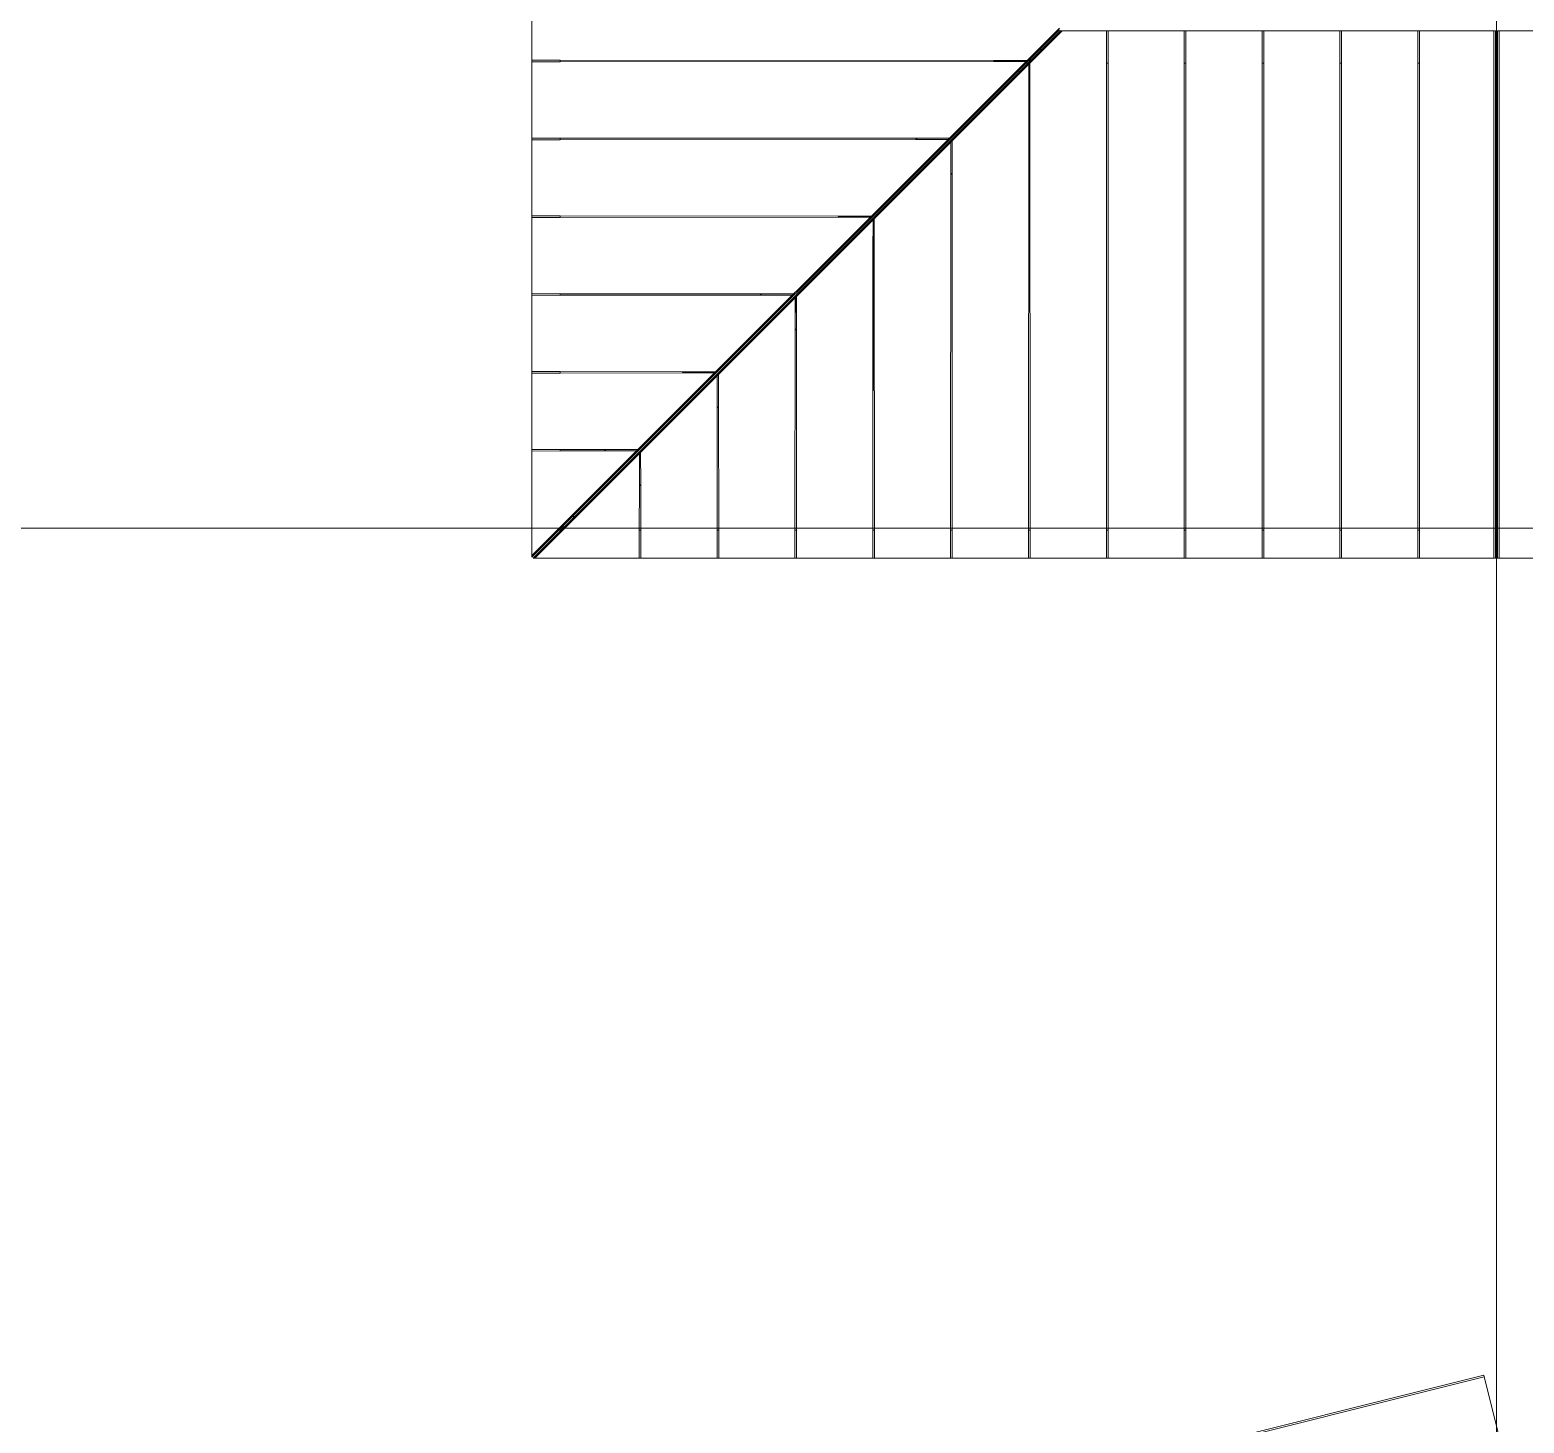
# Model space of a CAD drawing. Header units: millimetres. Extents: x 124696 to 347024, y 412631 to 564609.
# Drawn here: x 223608 to 230805, y 515040 to 521752 of the extents above; entities that cross this region are included whole.
import ezdxf

# ---------------------------------------------------------------- set-up
doc = ezdxf.new("R2010")
doc.units = ezdxf.units.MM
doc.header["$LTSCALE"] = 1500
doc.header["$MEASUREMENT"] = 0
doc.linetypes.add('二层平面图$0$轴网线_12_3_3_3 mm', pattern=[21, 12, -3, 3, -3])
doc.layers.add('0-建筑底图', color=7, linetype='Continuous')
for name, color, linetype, lineweight in [('二层平面图$0$A-COLU', 7, 'Continuous', 9), ('二层平面图$0$A-LINE', 7, 'Continuous', 9), ('二层平面图$0$A-WALL-CURT-PANEL-2', 7, 'Continuous', 9), ('二层平面图$0$A-WALL-CURT-PANEL-4', 140, 'Continuous', 9), ('二层平面图$0$A-WALL-CURT-STILE-2', 7, 'Continuous', 9), ('二层平面图$0$ANNO-DOTE-1', 10, '二层平面图$0$轴网线_12_3_3_3 mm', 15)]:
    doc.layers.add(name, color=color, linetype=linetype, lineweight=lineweight)

# ---------------------------------------------------------------- blocks, each defined once
blk = doc.blocks.new('二层平面图$0$廊子单元_转角阳角_底部悬浮_平行四边形_ - 廊子单元_转角阳角_底部悬浮_平行四边形_-12780772-104-2F')
at = {"layer": '二层平面图$0$A-WALL-CURT-PANEL-2'}
for p, q in [((4645.5, 4495), (2104.5, 4495)), ((2104.5, 4495), (2104.5, 4487)), ((2104.5, 4487), (2104.5, 2408.5)), ((4645.5, 4487), (2104.5, 4487)), ((4645.5, 4487), (4645.5, 4495)), ((4645.5, -132.5), (4645.5, 4487)), ((4632.5, -145.5), (2091.5, 2395.5)), ((4640.5, -145.5), (2099.5, 2395.5)), ((4645.5, -132.5), (2104.5, 2408.5)), ((2104.5, 2408.5), (2104.5, 2400.5)), ((2104.5, 2400.5), (4645.5, -140.5)), ((4645.5, -140.5), (4645.5, -132.5)), ((158.5, -145.5), (4632.5, -145.5)), ((4632.5, -145.5), (4640.5, -145.5))]:
    blk.add_line(p, q, dxfattribs=at)
blk = doc.blocks.new('二层平面图$0$梁 - 梁-V319-104-2F')
at = {"layer": '二层平面图$0$A-LINE'}
for p, q in [((49, 2653.1), (49, 2663.1)), ((-1.3, 2603.4), (-1.3, 2613.4)), ((83, -1787.2), (83.1, -1777.2)), ((32.7, -1836.9), (32.8, -1826.9))]:
    blk.add_line(p, q, dxfattribs=at)
blk = doc.blocks.new('二层平面图$0$梁 - 梁-V315-104-2F')
at = {"layer": '二层平面图$0$A-LINE'}
for p, q in [((-7.6, 1533.4), (-7.6, 1538.4)), ((42.4, 1538.1), (-7.6, 1538.4)), ((42.4, 1533.1), (42.4, 1538.1)), ((52.4, 1533), (52.4, 1538)), ((102.4, 1537.7), (52.4, 1538)), ((102.4, 1532.7), (102.4, 1537.7)), ((-20.4, -661.6), (-20.3, -651.6)), ((29.3, -711.9), (29.4, -701.9))]:
    blk.add_line(p, q, dxfattribs=at)
blk = doc.blocks.new('二层平面图$0$梁 - 梁-V194-104-2F')
at = {"layer": '二层平面图$0$A-LINE'}
for p, q in [((-1, 2658.4), (-1, 2663.4)), ((49, 2663.1), (-1, 2663.4)), ((49, 2658.1), (49, 2663.1)), ((59, 2658), (59, 2663)), ((109, 2662.7), (59, 2663)), ((109, 2657.7), (109, 2662.7)), ((-27, -1786.6), (-26.9, -1776.6)), ((22.7, -1836.9), (22.8, -1826.9))]:
    blk.add_line(p, q, dxfattribs=at)
blk = doc.blocks.new('二层平面图$0$顶板轮廓组 - 顶板轮廓组-7918271-104-2F')
at = {"layer": '二层平面图$0$A-WALL-CURT-PANEL-2'}
for p, q in [((-7790.2, -186.7), (-7782.2, -186.7)), ((-7782.2, -186.7), (-5703.7, -186.7)), ((-5703.7, -186.7), (-5695.7, -186.7))]:
    blk.add_line(p, q, dxfattribs=at)
blk = doc.blocks.new('二层平面图$0$顶板轮廓组 - 顶板轮廓组-V191-104-2F')
at = {"layer": '二层平面图$0$A-WALL-CURT-PANEL-2'}
for p, q in [((-9060.7, 1482.7), (-9052.7, 1482.7)), ((-9052.7, 1482.7), (-4433.2, 1482.7)), ((-4433.2, 1482.7), (-4425.2, 1482.7))]:
    blk.add_line(p, q, dxfattribs=at)
blk = doc.blocks.new('二层平面图$0$钢板肋 - 钢板肋-7918278-104-2F')
at = {"layer": '二层平面图$0$A-WALL-CURT-PANEL-2'}
for p, q in [((391.8, -814), (395.6, -807)), ((391.8, -814), (510.8, -879.4)), ((514.7, -872.3), (395.6, -807)), ((510.8, -879.4), (514.7, -872.3)), ((510.8, -879.4), (2482.9, -1962.6)), ((2486.8, -1955.5), (514.7, -872.3)), ((2486.8, -1955.5), (2482.9, -1962.6)), ((2482.9, -1962.6), (2619, -2037.3)), ((2622.8, -2030.3), (2486.8, -1955.5)), ((2619, -2037.3), (2622.8, -2030.3))]:
    blk.add_line(p, q, dxfattribs=at)
blk = doc.blocks.new('二层平面图$0$钢板肋 - 钢板肋-7918285-104-2F')
at = {"layer": '二层平面图$0$A-WALL-CURT-PANEL-2'}
for p, q in [((514.4, -915.7), (518.2, -908.7)), ((514.4, -915.7), (633.3, -981.2)), ((637.1, -974.4), (518.2, -908.7)), ((633.3, -981.2), (637.1, -974.4)), ((633.3, -981.2), (2462.4, -1989.7)), ((2470, -1987.4), (637.1, -974.4)), ((2470, -1987.4), (2462.4, -1989.7)), ((2462.4, -1989.7), (2598.3, -2064.7)), ((2605.9, -2062.5), (2470, -1987.4))]:
    blk.add_line(p, q, dxfattribs=at)
blk = doc.blocks.new('二层平面图$0$钢板肋 - 钢板肋-7918288-104-2F')
at = {"layer": '二层平面图$0$A-WALL-CURT-PANEL-2'}
for p, q in [((633.8, -1033.1), (637.7, -1026.1)), ((633.8, -1033.1), (752.5, -1099)), ((756.3, -1092.2), (637.7, -1026.1)), ((752.5, -1099), (756.3, -1092.2)), ((752.5, -1099), (2250.6, -1931.2)), ((2258.3, -1928.8), (756.3, -1092.2)), ((2258.3, -1928.8), (2250.6, -1931.2)), ((2250.6, -1931.2), (2386.3, -2006.5)), ((2393.9, -2004.4), (2258.3, -1928.8))]:
    blk.add_line(p, q, dxfattribs=at)
blk = doc.blocks.new('二层平面图$0$钢板肋 - 钢板肋-7918293-104-2F')
at = {"layer": '二层平面图$0$A-WALL-CURT-PANEL-2'}
for p, q in [((728.5, -1162.1), (732.4, -1155.1)), ((728.5, -1162.1), (846.9, -1228.6)), ((850.7, -1221.8), (732.4, -1155.1)), ((846.9, -1228.6), (850.7, -1221.8)), ((2021.7, -1882), (850.7, -1221.8)), ((846.9, -1228.6), (2014, -1884.3)), ((2021.7, -1882), (2014, -1884.3)), ((2014, -1884.3), (2149.3, -1960.4)), ((2156.9, -1958.2), (2021.7, -1882))]:
    blk.add_line(p, q, dxfattribs=at)
blk = doc.blocks.new('二层平面图$0$钢板肋 - 钢板肋-7918298-104-2F')
at = {"layer": '二层平面图$0$A-WALL-CURT-PANEL-2'}
for p, q in [((773, -1309.6), (777, -1302.6)), ((773, -1309.6), (890.8, -1377.1)), ((894.7, -1370.4), (777, -1302.6)), ((890.8, -1377.1), (894.7, -1370.4)), ((890.8, -1377.1), (1726.9, -1856.3)), ((1734.7, -1854), (894.7, -1370.4)), ((1734.7, -1854), (1726.9, -1856.3)), ((1726.9, -1856.3), (1861.6, -1933.5)), ((1869.2, -1931.4), (1734.7, -1854))]:
    blk.add_line(p, q, dxfattribs=at)
blk = doc.blocks.new('二层平面图$0$钢板肋 - 钢板肋-7918303-104-2F')
at = {"layer": '二层平面图$0$A-WALL-CURT-PANEL-2'}
for p, q in [((694, -1482.3), (698.1, -1475.4)), ((694, -1482.3), (810.6, -1552)), ((814.5, -1545.4), (698.1, -1475.4)), ((810.6, -1552), (814.5, -1545.4)), ((810.6, -1552), (1315.9, -1854)), ((1323.7, -1851.7), (814.5, -1545.4)), ((1323.7, -1851.7), (1315.9, -1854)), ((1315.9, -1854), (1449.1, -1933.7)), ((1456.7, -1931.8), (1323.7, -1851.7))]:
    blk.add_line(p, q, dxfattribs=at)
blk = doc.blocks.new('二层平面图$0$钢板肋 - 钢板肋-7918308-104-2F')
at = {"layer": '二层平面图$0$A-WALL-CURT-PANEL-2'}
for p, q in [((229.9, -1605.8), (234.4, -1599.2)), ((229.9, -1605.8), (342, -1682.5)), ((346.2, -1676.5), (234.4, -1599.2)), ((342, -1682.5), (346.2, -1676.5)), ((342, -1682.5), (518.4, -1803.2)), ((526.5, -1801.1), (346.2, -1676.5)), ((526.5, -1801.1), (518.4, -1803.2)), ((518.4, -1803.2), (646.5, -1890.8)), ((654.2, -1889.4), (526.5, -1801.1))]:
    blk.add_line(p, q, dxfattribs=at)
blk = doc.blocks.new('二层平面图$0$钢板肋 - 钢板肋-7918323-104-2F')
at = {"layer": '二层平面图$0$A-WALL-CURT-PANEL-2'}
for p, q in [((-171.8, 1839.8), (-204.3, 1688)), ((-197.5, 1692.3), (-165.2, 1844.1)), ((-204.3, 1688), (-641.1, -354.5)), ((-633.4, -356.1), (-197.5, 1692.3)), ((-204.3, 1688), (-197.5, 1692.3)), ((-641.1, -354.5), (-669.5, -487.3)), ((-661.6, -489), (-633.4, -356.1)), ((-633.4, -356.1), (-641.1, -354.5)), ((-661.6, -489), (-669.5, -487.3))]:
    blk.add_line(p, q, dxfattribs=at)
blk = doc.blocks.new('二层平面图$0$钢板肋 - 钢板肋-7918326-104-2F')
at = {"layer": '二层平面图$0$A-WALL-CURT-PANEL-2'}
for p, q in [((-202.6, 1648.9), (-240.1, 1498.3)), ((-233.2, 1502.3), (-195.9, 1653)), ((-240.1, 1498.3), (-653.5, -164.8)), ((-645.9, -166.7), (-233.2, 1502.3)), ((-240.1, 1498.3), (-233.2, 1502.3)), ((-653.5, -164.8), (-686.3, -296.6)), ((-678.5, -298.5), (-645.9, -166.7)), ((-645.9, -166.7), (-653.5, -164.8)), ((-678.5, -298.5), (-686.3, -296.6))]:
    blk.add_line(p, q, dxfattribs=at)
blk = doc.blocks.new('二层平面图$0$钢板肋 - 钢板肋-7918331-104-2F')
at = {"layer": '二层平面图$0$A-WALL-CURT-PANEL-2'}
for p, q in [((-308.3, 1267.9), (-365.1, 1123.4)), ((-357.6, 1126.4), (-301.1, 1271)), ((-365.1, 1123.4), (-717.3, 226.4)), ((-710.1, 223.5), (-357.6, 1126.4)), ((-365.1, 1123.4), (-357.6, 1126.4)), ((-717.3, 226.4), (-766.9, 99.9)), ((-759.5, 97), (-710.1, 223.5)), ((-710.1, 223.5), (-717.3, 226.4)), ((-759.5, 97), (-766.9, 99.9))]:
    blk.add_line(p, q, dxfattribs=at)
blk = doc.blocks.new('二层平面图$0$钢板肋 - 钢板肋-7918336-104-2F')
at = {"layer": '二层平面图$0$A-WALL-CURT-PANEL-2'}
for p, q in [((-668.2, 991.2), (-789.9, 894.8)), ((-781.6, 893.4), (-660.4, 990.4)), ((-789.9, 894.8), (-957.3, 762.1)), ((-952.7, 756.3), (-781.6, 893.4)), ((-789.9, 894.8), (-781.6, 893.4)), ((-957.3, 762.1), (-1063.7, 677.7)), ((-1058.8, 671.4), (-952.7, 756.3)), ((-952.7, 756.3), (-957.3, 762.1)), ((-1058.8, 671.4), (-1063.7, 677.7))]:
    blk.add_line(p, q, dxfattribs=at)
blk = doc.blocks.new('二层平面图$0$钢板肋 - 钢板肋-7918341-104-2F')
at = {"layer": '二层平面图$0$A-WALL-CURT-PANEL-2'}
for p, q in [((-244.6, 1457.7), (-289.4, 1309.1)), ((-282.3, 1312.8), (-237.7, 1461.5)), ((-289.4, 1309.1), (-676, 27.5)), ((-668.6, 25.2), (-282.3, 1312.8)), ((-289.4, 1309.1), (-282.3, 1312.8)), ((-676, 27.5), (-715.3, -102.5)), ((-707.6, -104.9), (-668.6, 25.2)), ((-668.6, 25.2), (-676, 27.5)), ((-707.6, -104.9), (-715.3, -102.5))]:
    blk.add_line(p, q, dxfattribs=at)
blk = doc.blocks.new('二层平面图$0$钢板肋 - 钢板肋-7918346-104-2F')
at = {"layer": '二层平面图$0$A-WALL-CURT-PANEL-2'}
for p, q in [((-422.1, 1089), (-500.5, 955)), ((-492.5, 956.8), (-414.5, 1091)), ((-500.5, 955), (-797.7, 446.9)), ((-791.1, 443), (-492.5, 956.8)), ((-500.5, 955), (-492.5, 956.8)), ((-797.7, 446.9), (-866.3, 329.6)), ((-859.4, 325.6), (-791.1, 443)), ((-791.1, 443), (-797.7, 446.9)), ((-859.4, 325.6), (-866.3, 329.6))]:
    blk.add_line(p, q, dxfattribs=at)
blk = doc.blocks.new('二层平面图$0$廊子立柱角钢 - 廊子立柱角钢-10477935-104-2F')
at = {"layer": '二层平面图$0$A-LINE'}
for p, q in [((78740, 35990), (78735, 35990)), ((78740, 35995), (78745, 35995)), ((78740, 35985), (78740, 35990)), ((78745, 35995), (78745, 35990))]:
    blk.add_line(p, q, dxfattribs=at)
blk = doc.blocks.new('二层平面图$0$钢板肋轮廓族 - 钢板肋轮廓族-7918275-104-2F')
at = {"layer": '二层平面图$0$A-WALL-CURT-PANEL-2'}
for p, q in [((-1735.2, -5337.8), (-1703.9, -5489.8)), ((-1249.5, -7693.4), (-1703.9, -5489.8)), ((-1222.1, -7826.4), (-1249.5, -7693.4))]:
    blk.add_line(p, q, dxfattribs=at)
blk = doc.blocks.new('二层平面图$0$钢板肋轮廓族 - 钢板肋轮廓族-7678541-104-2F')
at = {"layer": '二层平面图$0$A-WALL-CURT-PANEL-2'}
for p, q in [((-1719.6, -5414.1), (-1688.3, -5566.1)), ((-1265.4, -7617.2), (-1688.3, -5566.1)), ((-1238, -7750.2), (-1265.4, -7617.2))]:
    blk.add_line(p, q, dxfattribs=at)
blk = doc.blocks.new('二层平面图$0$钢板肋轮廓族 - 钢板肋轮廓族-7678542-104-2F')
at = {"layer": '二层平面图$0$A-WALL-CURT-PANEL-2'}
for p, q in [((-1718.8, -5416.7), (-1687.4, -5568.7)), ((-1265.6, -7614.4), (-1687.4, -5568.7)), ((-1238.2, -7747.4), (-1265.6, -7614.4))]:
    blk.add_line(p, q, dxfattribs=at)
blk = doc.blocks.new('二层平面图$0$钢板肋轮廓族 - 钢板肋轮廓族-7918291-104-2F')
at = {"layer": '二层平面图$0$A-WALL-CURT-PANEL-2'}
for p, q in [((-1681.8, -5597.7), (-1650.4, -5749.7)), ((-1303.3, -7433.6), (-1650.4, -5749.7)), ((-1275.9, -7566.6), (-1303.3, -7433.6))]:
    blk.add_line(p, q, dxfattribs=at)
blk = doc.blocks.new('二层平面图$0$钢板肋轮廓族 - 钢板肋轮廓族-7918292-104-2F')
at = {"layer": '二层平面图$0$A-WALL-CURT-PANEL-2'}
for p, q in [((-1680.9, -5600.3), (-1649.6, -5752.4)), ((-1303.4, -7430.7), (-1649.6, -5752.4)), ((-1276, -7563.8), (-1303.4, -7430.7))]:
    blk.add_line(p, q, dxfattribs=at)
blk = doc.blocks.new('二层平面图$0$钢板肋轮廓族 - 钢板肋轮廓族-7918296-104-2F')
at = {"layer": '二层平面图$0$A-WALL-CURT-PANEL-2'}
for p, q in [((-1643.9, -5781.4), (-1612.6, -5933.4)), ((-1341.2, -7250), (-1612.6, -5933.4)), ((-1313.8, -7383), (-1341.2, -7250))]:
    blk.add_line(p, q, dxfattribs=at)
blk = doc.blocks.new('二层平面图$0$钢板肋轮廓族 - 钢板肋轮廓族-7918297-104-2F')
at = {"layer": '二层平面图$0$A-WALL-CURT-PANEL-2'}
for p, q in [((-1643, -5784), (-1611.6, -5936)), ((-1341.3, -7247.1), (-1611.6, -5936)), ((-1313.8, -7380.1), (-1341.3, -7247.1))]:
    blk.add_line(p, q, dxfattribs=at)
blk = doc.blocks.new('二层平面图$0$钢板肋轮廓族 - 钢板肋轮廓族-7918301-104-2F')
at = {"layer": '二层平面图$0$A-WALL-CURT-PANEL-2'}
for p, q in [((-1606.1, -5965), (-1574.8, -6117)), ((-1379.1, -7066.3), (-1574.8, -6117)), ((-1351.7, -7199.4), (-1379.1, -7066.3))]:
    blk.add_line(p, q, dxfattribs=at)
blk = doc.blocks.new('二层平面图$0$钢板肋轮廓族 - 钢板肋轮廓族-7918302-104-2F')
at = {"layer": '二层平面图$0$A-WALL-CURT-PANEL-2'}
for p, q in [((-1605.1, -5967.6), (-1573.7, -6119.6)), ((-1379.1, -7063.4), (-1573.7, -6119.6)), ((-1351.6, -7196.5), (-1379.1, -7063.4))]:
    blk.add_line(p, q, dxfattribs=at)
blk = doc.blocks.new('二层平面图$0$钢板肋轮廓族 - 钢板肋轮廓族-7918306-104-2F')
at = {"layer": '二层平面图$0$A-WALL-CURT-PANEL-2'}
for p, q in [((-1568.4, -6148.7), (-1537.1, -6300.7)), ((-1417.1, -6882.7), (-1537.1, -6300.7)), ((-1389.7, -7015.8), (-1417.1, -6882.7))]:
    blk.add_line(p, q, dxfattribs=at)
blk = doc.blocks.new('二层平面图$0$钢板肋轮廓族 - 钢板肋轮廓族-7918307-104-2F')
at = {"layer": '二层平面图$0$A-WALL-CURT-PANEL-2'}
for p, q in [((-1567.1, -6151.2), (-1535.7, -6303.2)), ((-1416.8, -6879.8), (-1535.7, -6303.2)), ((-1389.4, -7012.8), (-1416.8, -6879.8))]:
    blk.add_line(p, q, dxfattribs=at)
blk = doc.blocks.new('二层平面图$0$钢板肋轮廓族 - 钢板肋轮廓族-7918311-104-2F')
at = {"layer": '二层平面图$0$A-WALL-CURT-PANEL-2'}
for p, q in [((-1530.8, -6332.4), (-1499.5, -6484.4)), ((-1455.2, -6699.2), (-1499.5, -6484.4)), ((-1427.8, -6832.2), (-1455.2, -6699.2))]:
    blk.add_line(p, q, dxfattribs=at)
blk = doc.blocks.new('二层平面图$0$钢板肋轮廓族 - 钢板肋轮廓族-7918312-104-2F')
at = {"layer": '二层平面图$0$A-WALL-CURT-PANEL-2'}
for p, q in [((-1528.9, -6334.7), (-1497.6, -6486.7)), ((-1454.4, -6696), (-1497.6, -6486.7)), ((-1426.9, -6829.1), (-1454.4, -6696))]:
    blk.add_line(p, q, dxfattribs=at)
blk = doc.blocks.new('二层平面图$0$钢板肋轮廓族 - 钢板肋轮廓族-7716302-104-2F')
at = {"layer": '二层平面图$0$A-WALL-CURT-PANEL-2'}
for p, q in [((1719.6, -5414.1), (1688.3, -5566.1)), ((1265.4, -7617.2), (1688.3, -5566.1)), ((1238, -7750.2), (1265.4, -7617.2))]:
    blk.add_line(p, q, dxfattribs=at)
blk = doc.blocks.new('二层平面图$0$钢板肋轮廓族 - 钢板肋轮廓族-7716303-104-2F')
at = {"layer": '二层平面图$0$A-WALL-CURT-PANEL-2'}
for p, q in [((1718.8, -5416.7), (1687.4, -5568.7)), ((1265.6, -7614.4), (1687.4, -5568.7)), ((1238.2, -7747.4), (1265.6, -7614.4))]:
    blk.add_line(p, q, dxfattribs=at)
blk = doc.blocks.new('二层平面图$0$钢板肋轮廓族 - 钢板肋轮廓族-7918329-104-2F')
at = {"layer": '二层平面图$0$A-WALL-CURT-PANEL-2'}
for p, q in [((1681.8, -5597.7), (1650.4, -5749.7)), ((1303.3, -7433.6), (1650.4, -5749.7)), ((1275.9, -7566.6), (1303.3, -7433.6))]:
    blk.add_line(p, q, dxfattribs=at)
blk = doc.blocks.new('二层平面图$0$钢板肋轮廓族 - 钢板肋轮廓族-7918330-104-2F')
at = {"layer": '二层平面图$0$A-WALL-CURT-PANEL-2'}
for p, q in [((1680.9, -5600.3), (1649.6, -5752.4)), ((1303.4, -7430.7), (1649.6, -5752.4)), ((1276, -7563.8), (1303.4, -7430.7))]:
    blk.add_line(p, q, dxfattribs=at)
blk = doc.blocks.new('二层平面图$0$钢板肋轮廓族 - 钢板肋轮廓族-7918334-104-2F')
at = {"layer": '二层平面图$0$A-WALL-CURT-PANEL-2'}
for p, q in [((1606.1, -5965), (1574.8, -6117)), ((1379.1, -7066.3), (1574.8, -6117)), ((1351.7, -7199.4), (1379.1, -7066.3))]:
    blk.add_line(p, q, dxfattribs=at)
blk = doc.blocks.new('二层平面图$0$钢板肋轮廓族 - 钢板肋轮廓族-7918335-104-2F')
at = {"layer": '二层平面图$0$A-WALL-CURT-PANEL-2'}
for p, q in [((1605.1, -5967.6), (1573.7, -6119.6)), ((1379.1, -7063.4), (1573.7, -6119.6)), ((1351.6, -7196.5), (1379.1, -7063.4))]:
    blk.add_line(p, q, dxfattribs=at)
blk = doc.blocks.new('二层平面图$0$钢板肋轮廓族 - 钢板肋轮廓族-7918339-104-2F')
at = {"layer": '二层平面图$0$A-WALL-CURT-PANEL-2'}
for p, q in [((1530.8, -6332.4), (1499.5, -6484.4)), ((1455.2, -6699.2), (1499.5, -6484.4)), ((1427.8, -6832.2), (1455.2, -6699.2))]:
    blk.add_line(p, q, dxfattribs=at)
blk = doc.blocks.new('二层平面图$0$钢板肋轮廓族 - 钢板肋轮廓族-7918340-104-2F')
at = {"layer": '二层平面图$0$A-WALL-CURT-PANEL-2'}
for p, q in [((1528.9, -6334.7), (1497.6, -6486.7)), ((1454.4, -6696), (1497.6, -6486.7)), ((1426.9, -6829.1), (1454.4, -6696))]:
    blk.add_line(p, q, dxfattribs=at)
blk = doc.blocks.new('二层平面图$0$钢板肋轮廓族 - 钢板肋轮廓族-7918344-104-2F')
at = {"layer": '二层平面图$0$A-WALL-CURT-PANEL-2'}
for p, q in [((1643.9, -5781.4), (1612.6, -5933.4)), ((1341.2, -7250), (1612.6, -5933.4)), ((1313.8, -7383), (1341.2, -7250))]:
    blk.add_line(p, q, dxfattribs=at)
blk = doc.blocks.new('二层平面图$0$钢板肋轮廓族 - 钢板肋轮廓族-7918345-104-2F')
at = {"layer": '二层平面图$0$A-WALL-CURT-PANEL-2'}
for p, q in [((1643, -5784), (1611.6, -5936)), ((1341.3, -7247.1), (1611.6, -5936)), ((1313.8, -7380.1), (1341.3, -7247.1))]:
    blk.add_line(p, q, dxfattribs=at)
blk = doc.blocks.new('二层平面图$0$钢板肋轮廓族 - 钢板肋轮廓族-7918349-104-2F')
at = {"layer": '二层平面图$0$A-WALL-CURT-PANEL-2'}
for p, q in [((1568.4, -6148.7), (1537.1, -6300.7)), ((1417.1, -6882.7), (1537.1, -6300.7)), ((1389.7, -7015.8), (1417.1, -6882.7))]:
    blk.add_line(p, q, dxfattribs=at)
blk = doc.blocks.new('二层平面图$0$钢板肋轮廓族 - 钢板肋轮廓族-7918350-104-2F')
at = {"layer": '二层平面图$0$A-WALL-CURT-PANEL-2'}
for p, q in [((1567.1, -6151.2), (1535.7, -6303.2)), ((1416.8, -6879.8), (1535.7, -6303.2)), ((1389.4, -7012.8), (1416.8, -6879.8))]:
    blk.add_line(p, q, dxfattribs=at)
blk = doc.blocks.new('二层平面图$0$顶板轮廓组 - 顶板轮廓组-7958894-104-2F')
at = {"layer": '二层平面图$0$A-WALL-CURT-PANEL-2'}
for p, q in [((-8987.9, -1528.4), (-8979.9, -1528.4)), ((-8979.9, -1528.4), (-4505.9, -1528.4)), ((-4505.9, -1528.4), (-4497.9, -1528.4))]:
    blk.add_line(p, q, dxfattribs=at)
blk = doc.blocks.new('二层平面图$0$廊子单元亭子_戏亭_ - 廊子单元亭子_戏亭_-11163613-104-2F')
at = {"layer": '二层平面图$0$A-WALL-CURT-PANEL-2'}
for p, q in [((5088.3, 7125), (3367.7, 7125)), ((5088.3, 7117), (5088.3, 7125)), ((5088.3, 7117), (3367.7, 7117)), ((5088.3, 4518), (5088.3, 7117))]:
    blk.add_line(p, q, dxfattribs=at)
blk = doc.blocks.new('二层平面图$0$顶板轮廓组 - 顶板轮廓组-8132509-104-2F')
at = {"layer": '二层平面图$0$A-WALL-CURT-PANEL-2'}
for p, q in [((-8050.4, 1498.7), (-8042.4, 1498.7)), ((-8042.4, 1498.7), (-5443.4, 1498.7)), ((-5443.4, 1498.7), (-5435.4, 1498.7))]:
    blk.add_line(p, q, dxfattribs=at)
blk = doc.blocks.new('二层平面图$0$矩形竖梃 - 8 x 50 mm 蜂窝铝板幕墙开缝-8597623-104-2F')
at = {"layer": '二层平面图$0$A-WALL-CURT-STILE-2'}
for p, q in [((83250, 65250), (83255, 65250)), ((83205, 65200), (83200, 65200))]:
    blk.add_line(p, q, dxfattribs=at)
blk = doc.blocks.new('二层平面图$0$矩形竖梃 - 8 x 50 mm 蜂窝铝板幕墙开缝-V375-104-2F')
at = {"layer": '二层平面图$0$A-WALL-CURT-STILE-2'}
blk.add_line((85500, 65250), (85505, 65250), dxfattribs=at)
blk = doc.blocks.new('二层平面图$0$矩形竖梃 - 8 x 50 mm 蜂窝铝板幕墙开缝-V376-104-2F')
at = {"layer": '二层平面图$0$A-WALL-CURT-STILE-2'}
blk.add_line((85495, 65250), (85500, 65250), dxfattribs=at)
blk = doc.blocks.new('二层平面图$0$矩形竖梃 - 8 x 50 mm 蜂窝铝板幕墙开缝-8344851-104-2F')
at = {"layer": '二层平面图$0$A-WALL-CURT-STILE-2'}
for p, q in [((83200, 65200), (83200, 65205)), ((83250, 65255), (83250, 65250))]:
    blk.add_line(p, q, dxfattribs=at)
blk = doc.blocks.new('二层平面图$0$廊子单元_转角阴角_ - 廊子单元_转角阴角_-V641-104-2F')
at = {"layer": '二层平面图$0$A-WALL-CURT-PANEL-2'}
for p, q in [((2104.5, 4500), (2104.5, 4495)), ((2104.5, 4495), (4645.5, 4495)), ((2104.5, 4495), (2104.5, 4487)), ((2104.5, 4487), (4645.5, 4487)), ((2104.5, 4487), (2104.5, 2408.5)), ((4645.5, 4487), (4645.5, 4495)), ((4645.5, -132.5), (4645.5, 4487)), ((5, 2395.5), (0, 2395.5)), ((13, 2395.5), (5, 2395.5)), ((5, 2395.5), (5, -145.5)), ((2091.5, 2395.5), (13, 2395.5)), ((13, 2395.5), (13, -145.5)), ((2099.5, 2395.5), (2091.5, 2395.5)), ((2091.5, 2395.5), (4632.5, -145.5)), ((2098, 2402), (4639, -139)), ((2109.5, 2395.5), (2099.5, 2395.5)), ((4640.5, -145.5), (2099.5, 2395.5)), ((2104.5, 2408.5), (4645.5, -132.5)), ((2104.5, 2408.5), (2104.5, 2400.5)), ((2104.5, 2400.5), (2104.5, 2390.5)), ((4645.5, -140.5), (2104.5, 2400.5)), ((4645.5, -140.5), (4645.5, -132.5)), ((5, -145.5), (13, -145.5)), ((13, -145.5), (4632.5, -145.5)), ((4632.5, -145.5), (4640.5, -145.5))]:
    blk.add_line(p, q, dxfattribs=at)
blk = doc.blocks.new('二层平面图$0$顶板轮廓组 - 顶板轮廓组-7729081-104-2F')
at = {"layer": '二层平面图$0$A-WALL-CURT-PANEL-2'}
for p, q in [((-7790.2, 186.7), (-7782.2, 186.7)), ((-7782.2, 186.7), (-5703.7, 186.7)), ((-5703.7, 186.7), (-5695.7, 186.7))]:
    blk.add_line(p, q, dxfattribs=at)
blk = doc.blocks.new('二层平面图$0$顶板轮廓组 - 顶板轮廓组-V227-104-2F')
at = {"layer": '二层平面图$0$A-WALL-CURT-PANEL-2'}
for p, q in [((-9060.7, -954.8), (-9052.7, -954.8)), ((-9052.7, -954.8), (-4433.2, -954.8)), ((-4433.2, -954.8), (-4425.2, -954.8))]:
    blk.add_line(p, q, dxfattribs=at)
blk = doc.blocks.new('二层平面图$0$钢板肋轮廓族 - 钢板肋轮廓族-V195-104-2F')
at = {"layer": '二层平面图$0$A-WALL-CURT-PANEL-2'}
for p, q in [((-1735.2, -5337.8), (-1703.9, -5489.8)), ((-1249.5, -7693.4), (-1703.9, -5489.8)), ((-1222.1, -7826.4), (-1249.5, -7693.4))]:
    blk.add_line(p, q, dxfattribs=at)
blk = doc.blocks.new('二层平面图')
at = {"layer": '二层平面图$0$A-LINE', "color": 8}
for p, q in [((85505, 65305), (85500, 65305)), ((85500, 65305), (85500, 65255)), ((85505, 65255), (85500, 65255)), ((85505, 65245), (85500, 65245)), ((85500, 65245), (85500, 65195)), ((85505, 65195), (85500, 65195)), ((85500, 63055), (85505, 63055)), ((85500, 63055), (85500, 63005)), ((80990, 62990), (80985, 62990)), ((80990, 62995), (80995, 62995)), ((80990, 62985), (80990, 62990)), ((80995, 62995), (80995, 62990)), ((85500, 63005), (85505, 63005)), ((85500, 62995), (85505, 62995)), ((85500, 62995), (85500, 62945)), ((85500, 62945), (85505, 62945))]:
    blk.add_line(p, q, dxfattribs=at)
at = {"layer": '二层平面图$0$ANNO-DOTE-1', "color": 8}
for p, q in [((85500, -6710.3), (85500, 106757.2)), ((-18896.2, 63000), (161528.2, 63000))]:
    blk.add_line(p, q, dxfattribs=at)
at = {"layer": '二层平面图$0$A-COLU', "color": 8}
for name, p, rotation in [('二层平面图$0$梁 - 梁-V319-104-2F', (83211.5, 67086.7), 0.3346980910615615), ('二层平面图$0$梁 - 梁-V319-104-2F', (81038.5, 65663.3), 180.3346980910615), ('二层平面图$0$梁 - 梁-V315-104-2F', (83961.7, 65288.5), 270.3346980910617), ('二层平面图$0$梁 - 梁-V194-104-2F', (82836.7, 63038.5), 270.3346980910625)]:
    blk.add_blockref(name, p, dxfattribs=dict(at, rotation=rotation))
blk.add_blockref('二层平面图$0$廊子立柱角钢 - 廊子立柱角钢-10477935-104-2F', (4500, 29250), dxfattribs=at)
at = {"layer": '二层平面图$0$A-WALL-CURT-PANEL-2', "color": 8}
for name, p, rotation in [('二层平面图$0$钢板肋 - 钢板肋-7918278-104-2F', (80119.2, 66895.8), 28.77851024289714), ('二层平面图$0$顶板轮廓组 - 顶板轮廓组-7958894-104-2F', (82382.8, 58361.6), 269.9999999999918), ('二层平面图$0$钢板肋 - 钢板肋-7918278-104-2F', (80119.2, 66145.8), 28.77851024289703), ('二层平面图$0$钢板肋 - 钢板肋-7918285-104-2F', (79961.7, 65799.1), 28.89931983994652), ('二层平面图$0$钢板肋轮廓族 - 钢板肋轮廓族-7918275-104-2F', (88272.9, 62851.6), 258.349527608922), ('二层平面图$0$钢板肋轮廓族 - 钢板肋轮廓族-7918275-104-2F', (88272.9, 62843.6), 258.349527608922), ('二层平面图$0$钢板肋 - 钢板肋-7918288-104-2F', (79798.4, 65465.7), 29.08465595862258), ('二层平面图$0$钢板肋轮廓族 - 钢板肋轮廓族-7678541-104-2F', (88193.7, 62472.9), 258.3217795665213), ('二层平面图$0$钢板肋轮廓族 - 钢板肋轮廓族-7678542-104-2F', (88193.6, 62472.4), 258.3773439726116), ('二层平面图$0$钢板肋 - 钢板肋-7918278-104-2F', (83104.2, 62119.2), 118.7785102428967), ('二层平面图$0$钢板肋 - 钢板肋-7918278-104-2F', (83479.2, 62119.2), 118.7785102428967), ('二层平面图$0$钢板肋轮廓族 - 钢板肋轮廓族-7918275-104-2F', (86398.4, 70272.9), 348.3495276089215), ('二层平面图$0$钢板肋轮廓族 - 钢板肋轮廓族-7918275-104-2F', (86406.4, 70272.9), 348.3495276089215), ('二层平面图$0$钢板肋 - 钢板肋-7918278-104-2F', (83854.2, 62119.2), 118.7785102428968), ('二层平面图$0$钢板肋轮廓族 - 钢板肋轮廓族-7918275-104-2F', (86773.4, 70272.9), 348.3495276089215), ('二层平面图$0$钢板肋轮廓族 - 钢板肋轮廓族-7918275-104-2F', (86781.4, 70272.9), 348.3495276089215), ('二层平面图$0$钢板肋 - 钢板肋-7918278-104-2F', (84229.2, 62119.2), 118.7785102428967), ('二层平面图$0$钢板肋轮廓族 - 钢板肋轮廓族-7918275-104-2F', (87148.4, 70272.9), 348.3495276089215), ('二层平面图$0$钢板肋轮廓族 - 钢板肋轮廓族-7918275-104-2F', (87156.4, 70272.9), 348.3495276089215), ('二层平面图$0$钢板肋 - 钢板肋-7918278-104-2F', (84604.2, 62119.2), 118.7785102428966), ('二层平面图$0$钢板肋轮廓族 - 钢板肋轮廓族-7918275-104-2F', (87523.4, 70272.9), 348.3495276089215), ('二层平面图$0$钢板肋轮廓族 - 钢板肋轮廓族-7918275-104-2F', (87531.4, 70272.9), 348.3495276089215), ('二层平面图$0$钢板肋轮廓族 - 钢板肋轮廓族-7918275-104-2F', (87898.4, 70272.9), 348.3495276089217), ('二层平面图$0$钢板肋轮廓族 - 钢板肋轮廓族-7918275-104-2F', (87906.4, 70272.9), 348.3495276089217), ('二层平面图$0$钢板肋轮廓族 - 钢板肋轮廓族-V195-104-2F', (88648.4, 70272.9), 348.3493095350742), ('二层平面图$0$钢板肋轮廓族 - 钢板肋轮廓族-V195-104-2F', (88656.4, 70272.9), 348.349309535074), ('二层平面图$0$顶板轮廓组 - 顶板轮廓组-V227-104-2F', (81079.9, 64440.8), 179.9997819264218), ('二层平面图$0$钢板肋轮廓族 - 钢板肋轮廓族-7918291-104-2F', (88006, 62097.3), 258.3166038550636), ('二层平面图$0$钢板肋轮廓族 - 钢板肋轮廓族-7918292-104-2F', (88006.3, 62098), 258.3825475925696), ('二层平面图$0$钢板肋 - 钢板肋-7918323-104-2F', (83799.1, 63470.7), 12.041293231065), ('二层平面图$0$钢板肋轮廓族 - 钢板肋轮廓族-7716303-104-2F', (80472.4, 70193.6), 11.62265602737213), ('二层平面图$0$钢板肋轮廓族 - 钢板肋轮廓族-7716302-104-2F', (80472.9, 70193.7), 11.67822043346253), ('二层平面图$0$钢板肋 - 钢板肋-7918293-104-2F', (79649.7, 65151.4), 29.37156039068551), ('二层平面图$0$钢板肋 - 钢板肋-7918326-104-2F', (83465.7, 63307.5), 13.92586875576934), ('二层平面图$0$钢板肋轮廓族 - 钢板肋轮廓族-7918330-104-2F', (80098, 70006.3), 11.61745240741444), ('二层平面图$0$钢板肋轮廓族 - 钢板肋轮廓族-7918329-104-2F', (80097.3, 70006), 11.68339614492033), ('二层平面图$0$钢板肋轮廓族 - 钢板肋轮廓族-7918296-104-2F', (87818.1, 61721.5), 258.3090546196157), ('二层平面图$0$钢板肋轮廓族 - 钢板肋轮廓族-7918297-104-2F', (87819.2, 61723.8), 258.3901461148275), ('二层平面图$0$钢板肋 - 钢板肋-7918298-104-2F', (79531.9, 64871.6), 29.8722416885563), ('二层平面图$0$钢板肋 - 钢板肋-7918341-104-2F', (83151.4, 63158.7), 16.74355417536615), ('二层平面图$0$钢板肋轮廓族 - 钢板肋轮廓族-7918345-104-2F', (79723.8, 69819.2), 11.60985388515649), ('二层平面图$0$钢板肋轮廓族 - 钢板肋轮廓族-7918344-104-2F', (79721.5, 69818.1), 11.69094538036827), ('二层平面图$0$钢板肋轮廓族 - 钢板肋轮廓族-7918301-104-2F', (87630, 61345.1), 258.2970134022135), ('二层平面图$0$钢板肋轮廓族 - 钢板肋轮廓族-7918302-104-2F', (87632.3, 61350.2), 258.4022870607337), ('二层平面图$0$钢板肋 - 钢板肋-7918303-104-2F', (79497, 64660.4), 30.94751440439674), ('二层平面图$0$钢板肋 - 钢板肋-7918331-104-2F', (82871.6, 63041), 21.38220985158163), ('二层平面图$0$钢板肋轮廓族 - 钢板肋轮廓族-7918335-104-2F', (79350.2, 69632.3), 11.59771293925038), ('二层平面图$0$钢板肋轮廓族 - 钢板肋轮廓族-7918334-104-2F', (79345.1, 69630), 11.70298659777058), ('二层平面图$0$钢板肋轮廓族 - 钢板肋轮廓族-7918306-104-2F', (87441.4, 60967.6), 258.2747729730126), ('二层平面图$0$钢板肋轮廓族 - 钢板肋轮廓族-7918307-104-2F', (87445.9, 60977.7), 258.4247801913201), ('二层平面图$0$钢板肋 - 钢板肋-7918346-104-2F', (82660.4, 63006.1), 30.24694860746601), ('二层平面图$0$钢板肋轮廓族 - 钢板肋轮廓族-7918350-104-2F', (78977.7, 69445.9), 11.57521980866404), ('二层平面图$0$钢板肋轮廓族 - 钢板肋轮廓族-7918349-104-2F', (78967.6, 69441.4), 11.72522702697152), ('二层平面图$0$钢板肋 - 钢板肋-7918308-104-2F', (79755.1, 64563.9), 34.51605386637775), ('二层平面图$0$钢板肋轮廓族 - 钢板肋轮廓族-7918311-104-2F', (87251.3, 60586.4), 258.2198550346845), ('二层平面图$0$钢板肋轮廓族 - 钢板肋轮廓族-7918312-104-2F', (87261, 60609), 258.4807058629323), ('二层平面图$0$钢板肋 - 钢板肋-7918336-104-2F', (82563.9, 63264.2), 51.45777363896141), ('二层平面图$0$钢板肋轮廓族 - 钢板肋轮廓族-7918340-104-2F', (78609, 69261), 11.519294137052), ('二层平面图$0$钢板肋轮廓族 - 钢板肋轮廓族-7918339-104-2F', (78586.4, 69251.3), 11.78014496529968), ('二层平面图$0$顶板轮廓组 - 顶板轮廓组-7729081-104-2F', (79809.3, 63041.3), 179.9997819264218), ('二层平面图$0$顶板轮廓组 - 顶板轮廓组-8132509-104-2F', (85574.9, 64555.5), 104.0362112266408)]:
    blk.add_blockref(name, p, dxfattribs=dict(at, rotation=rotation))
for name, p in [('二层平面图$0$顶板轮廓组 - 顶板轮廓组-7918271-104-2F', (91190.7, 65582.3)), ('二层平面图$0$顶板轮廓组 - 顶板轮廓组-V191-104-2F', (89920.2, 61371.7))]:
    blk.add_blockref(name, p, dxfattribs=at)
at = {"layer": '二层平面图$0$A-WALL-CURT-PANEL-4', "color": 8}
for name, p, rotation in [('二层平面图$0$廊子单元_转角阳角_底部悬浮_平行四边形_ - 廊子单元_转角阳角_底部悬浮_平行四边形_-12780772-104-2F', (81000, 67500), 269.999999999992), ('二层平面图$0$廊子单元_转角阴角_ - 廊子单元_转角阴角_-V641-104-2F', (90000, 60750), 89.9997819261469), ('二层平面图$0$廊子单元亭子_戏亭_ - 廊子单元亭子_戏亭_-11163613-104-2F', (82230.9, 50772.5), 14.03624346792651)]:
    blk.add_blockref(name, p, dxfattribs=dict(at, rotation=rotation))
at = {"layer": '二层平面图$0$A-WALL-CURT-STILE-2', "color": 8}
for name in ['二层平面图$0$矩形竖梃 - 8 x 50 mm 蜂窝铝板幕墙开缝-8344851-104-2F', '二层平面图$0$矩形竖梃 - 8 x 50 mm 蜂窝铝板幕墙开缝-8597623-104-2F', '二层平面图$0$矩形竖梃 - 8 x 50 mm 蜂窝铝板幕墙开缝-V376-104-2F', '二层平面图$0$矩形竖梃 - 8 x 50 mm 蜂窝铝板幕墙开缝-V375-104-2F']:
    blk.add_blockref(name, (0, 0), dxfattribs=at)

msp = doc.modelspace()

# ---------------------------------------------------------------- block references
at = {"layer": '0-建筑底图'}
msp.add_blockref('二层平面图', (145171.7, 456352), dxfattribs=at)

doc.saveas('drawing.dxf')
